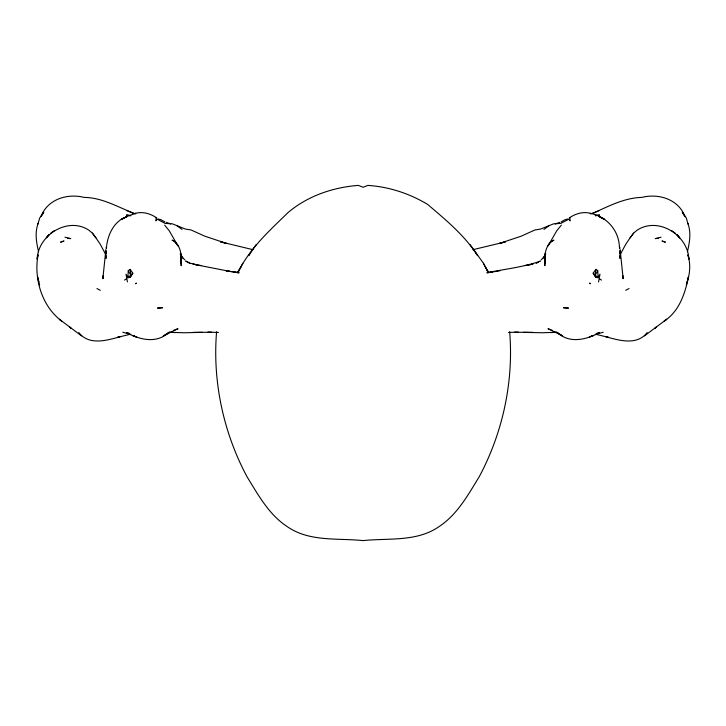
<?xml version="1.0" encoding="UTF-8"?>
<svg xmlns="http://www.w3.org/2000/svg" width="726" height="726" viewBox="0 0 726 726"><rect width="100%" height="100%" fill="white"/><g stroke="black" fill="none" stroke-linecap="round" stroke-linejoin="round"><path stroke-width="1.09" d="M544.836 259.182L544.827 265.725L545.072 253.828L545.48 263.366C543.856 255.416 545.507 246.541 551.696 240.932L553.965 240.152L550.29 242.493L548.048 245.905L556.769 230.759L561.334 225.133M128.257 270.689L127.921 277.713L130.39 277.314L132.849 273.212L130.172 269.373L128.257 270.689L130.889 275.308L130.39 277.314M156.117 217.746L155.945 220.913L156.743 219.606M105.551 253.9L105.851 249.826L102.856 278.639L103.283 275.59L102.756 278.566L102.983 277.595M216.602 331.691C212.4 381.504 223.481 432.85 247.103 476.882C258.184 494.878 268.729 514.253 286.743 526.305C309.122 542.159 337.39 537.921 363.118 540.598C388.855 537.921 417.114 542.159 439.502 526.305C457.516 514.253 468.061 494.878 479.142 476.882C502.764 432.85 513.845 381.504 509.643 331.691M545.044 257.049L545.362 253.846L544.845 256.686L545.553 254.853M598.56 281.915L599.975 274.174L598.079 277.713L595.61 277.314L593.151 273.212L595.828 269.373L597.743 270.689L598.079 277.713L593.151 273.212M595.61 277.314L595.111 275.308L595.828 269.373M105.987 253.537L106.332 251.387L105.878 253.428M81.602 335.929L59.323 319.249L61.783 321.11C41.89 306.544 33.568 278.258 38.088 254.799L37.108 259.146C38.115 234.897 67.881 216.421 88.781 230.115L92.383 233.119L95.941 237.865L100.324 244.399L105.796 254.635M686.36 285.245L688.411 276.924C685.108 293.649 679.209 311.327 664.217 321.11L666.677 319.249L644.398 335.929M106.677 245.579C108.265 233.282 114.781 220.532 127.241 216.493M687.431 251.786C689.6 242.584 691.397 232.247 687.758 223.245L687.994 223.953L686.333 218.036L682.268 212.301L685.026 216.675C678.638 199.305 658.709 193.125 641.893 197.399C624.178 197.826 608.651 206.293 592.87 213.253L599.495 210.467M687.15 281.906C690.181 273.221 690.607 263.62 687.912 254.799L688.892 259.146C687.885 234.897 658.119 216.421 637.219 230.115L633.616 233.119L630.059 237.865L625.676 244.399L620.204 254.635M242.793 263.275L237.983 272.522C249.435 248.655 269.31 230.832 287.941 212.673C307.488 195.993 332.935 187.326 358.354 185.402L363.118 187.263L367.891 185.402C388.991 186.8 409.509 193.497 427.605 204.396C445.446 219.579 464.095 234.888 476.991 254.735M595.111 275.308L597.743 270.689M545.798 253.791L543.139 258.002L544.173 256.977L541.142 259.844M237.329 272.64L240.905 266.959M256.187 244.598L248.628 255.661L250.697 252.712M633.616 233.119L630.059 237.865M127.44 281.915L126.025 274.174L127.921 277.713L132.849 273.212M647.202 332.544C636.974 345.739 619.46 340.476 605.92 336.773L608.588 337.399L596.373 334.432M54.468 230.523L50.893 233.046M568.667 219.252L560.889 223.399L553.493 223.862L540.625 229.062L534.935 229.97L521.195 236.177L499.552 243.391L505.514 241.858L472.98 249.68M543.955 229.407L548.956 225.822M124.491 280.091L126.478 278.775M164.094 335.466L168.187 332.871C156.426 343.825 139.555 339.632 126.887 332.862L130.753 334.505L122.785 332.236M536.205 263.447L539.736 261.215M569.338 217.882C575.555 213.553 583.613 211.184 591.064 213.508L590.247 213.344C605.965 216.348 618.198 229.416 619.323 245.579M561.062 221.938L565.127 219.679L567.977 218.989M163.277 335.984L177.988 328.696L173.36 330.493M625.685 290.327L629.043 288.54M540.598 261.042C523.455 267.177 504.879 269.083 487.019 272.713M126.251 216.929L121.278 219.47L128.057 216.067L135.753 213.344L134.936 213.508C142.387 211.184 150.445 213.553 156.662 217.882M555.308 223.962L559.546 222.347M590.565 213.889L593.541 212.972M129.627 334.432L117.412 337.399L120.08 336.773C106.541 340.476 89.026 345.739 78.798 332.544M661.032 237.193L655.233 238.609L658.31 238.337M603.215 332.236L595.247 334.505L599.113 332.862C586.445 339.632 569.574 343.825 557.813 332.871L561.906 335.466M595.238 215.84L599.612 215.032L595.393 215.395M528.537 264.917L532.984 264.164L524.653 265.571M493.48 271.833L499.869 270.789M487.082 272.776L492.618 271.978L487.672 272.677M518.092 332.118L508.527 332.454M514.607 332.163L542.14 332.762L557.06 332.245M550.272 332.599L556.824 332.272M597.044 333.062L599.504 333.016M169.176 332.272L183.859 332.762L211.393 332.163M193.098 332.354L202.481 332.272M218.462 332.454L207.908 332.118M523.519 332.272L532.902 332.354M126.496 333.016L128.956 333.062M168.94 332.245L175.728 332.599M130.607 215.395L126.388 215.032L130.762 215.84M67.69 238.337L70.767 238.609L64.968 237.193M232.52 271.833L226.131 270.789L238.981 272.713M238.328 272.677L233.382 271.978L238.918 272.776M201.347 265.571L193.016 264.164L229.906 271.406M253.02 249.68L220.486 241.858L226.448 243.391L204.805 236.177L191.065 229.97L185.375 229.062L172.507 223.862L165.111 223.399L157.333 219.252M197.463 264.917L190.085 263.175L185.402 261.042M158.023 218.989L160.873 219.679L164.938 221.938M38.569 251.786C36.4 242.584 34.603 232.247 38.242 223.245L38.006 223.953L39.667 218.036L43.732 212.301L40.974 216.675C47.362 199.305 67.291 193.125 84.107 197.399C102.738 197.581 118.565 207.582 135.435 213.889M166.454 222.347L170.692 223.962M552.64 330.493L548.012 328.696L562.723 335.984M132.459 212.972L133.13 213.253L126.505 210.467M598.759 216.493L604.722 219.47L599.749 216.929M96.957 288.54L100.315 290.327M186.264 261.215L189.795 263.447M599.522 278.775L601.509 280.091M675.107 233.046L671.532 230.523M177.044 225.822L182.044 229.407M184.858 259.844L181.827 256.977L182.861 258.002L180.202 253.791M164.666 225.133L169.231 230.759L177.952 245.905L174.304 240.932L172.035 240.152C180.583 244.099 182.099 255.089 180.52 263.366L180.928 253.828L181.173 265.725L181.164 259.182M95.941 237.865L92.383 233.119M470.058 244.598L483.452 263.275L488.262 272.522L483.452 263.275M475.548 252.712L477.617 255.661M485.34 266.959L488.916 272.64M569.257 219.606L570.055 220.913L569.883 217.746M180.447 254.853L181.155 256.686L180.638 253.846L180.956 257.049M38.85 281.906L37.589 276.924L39.64 285.245M623.017 277.595L623.244 278.566L622.717 275.59L623.144 278.639L620.149 249.826L620.449 253.9M620.122 253.428L619.668 251.387L620.013 253.537M130.172 269.373L130.889 275.308M620.158 254.89L619.959 258.211L620.158 254.89M106.323 247.539L106.241 248.628L106.668 246.522L106.323 247.539M103.419 276.542L102.538 278.385L103.446 276.615M48.851 234.861L46.355 237.829L48.941 234.77M656.513 326.891L655.151 328.098L656.513 326.891M136.234 283.213L135.553 283.666L136.234 283.213M593.469 335.421L589.349 337.018L593.469 335.421M63.843 241.059L60.73 242.112L63.843 241.059M162.542 307.733L157.642 308.087L162.542 307.733M568.358 308.087L563.458 307.733L568.358 308.087M665.27 242.112L662.157 241.059L665.27 242.112M136.651 337.018L132.531 335.421L136.651 337.018M589.766 283.213L590.447 283.666L589.766 283.213M70.849 328.098L69.487 326.891L70.849 328.098M677.149 234.861L679.645 237.829L677.149 234.861M623.462 278.385L622.554 276.615L623.462 278.385M619.677 247.539L619.332 246.522L619.759 248.628L619.677 247.539M106.041 258.211L105.842 254.89L106.041 258.211"/></g></svg>
